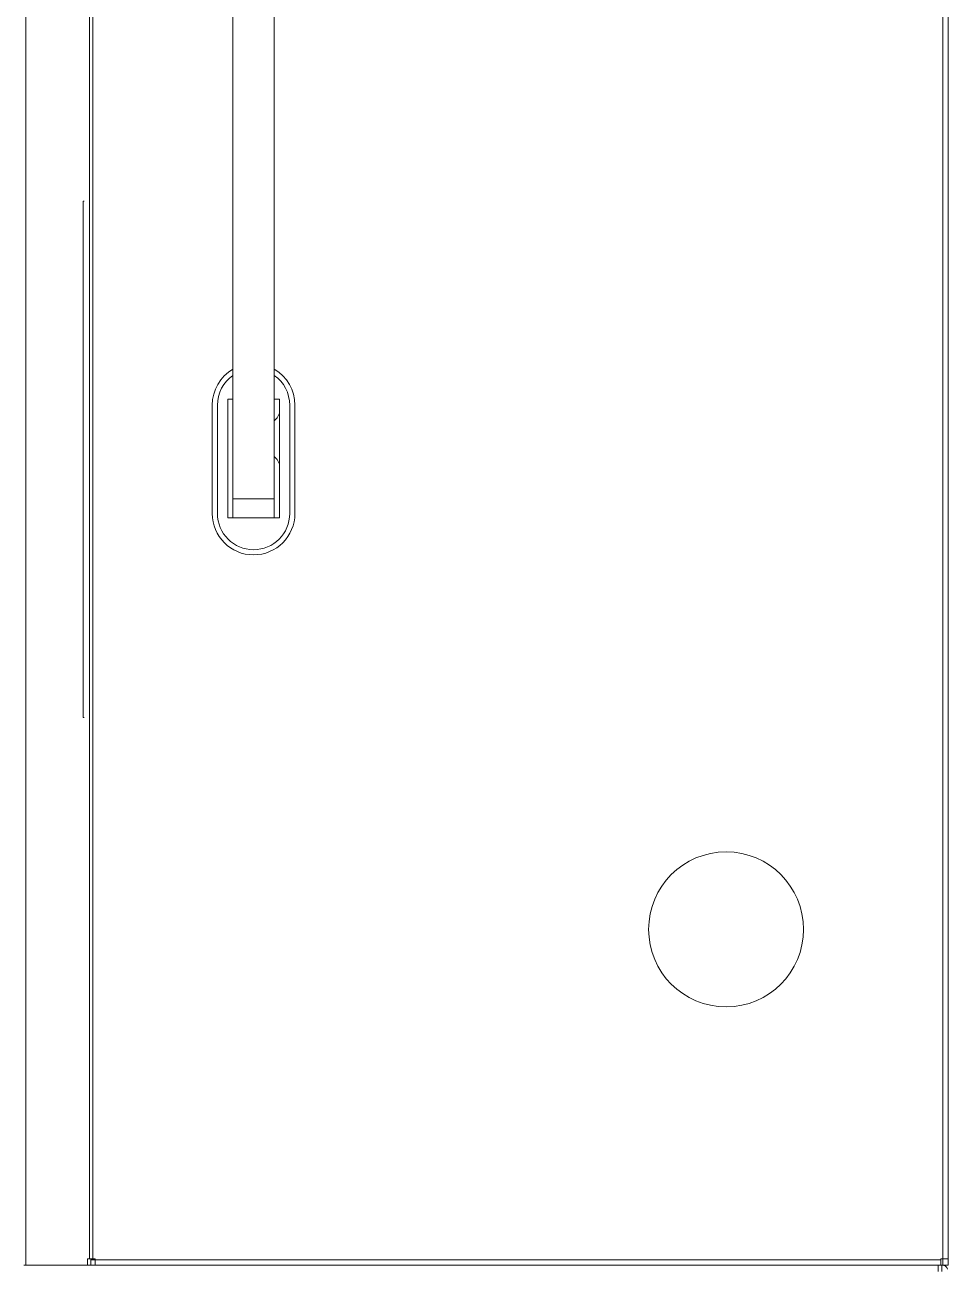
# Model space of a CAD drawing. Header units: millimetres. Extents: x 54215 to 67697, y 23496 to 56611.
# Drawn here: x 57389.97 to 57407.85, y 37556.05 to 37580.07 of the extents above; entities that cross this region are included whole.
import ezdxf

# ---------------------------------------------------------------- set-up
doc = ezdxf.new("R2010")
doc.units = ezdxf.units.MM
doc.layers.add('0 rölöve', color=7, linetype='Continuous', true_color=0xf1380e)
doc.layers.add('no3_tefriş arka ince', color=65, linetype='Continuous', lineweight=13)

# ---------------------------------------------------------------- blocks, each defined once
blk = doc.blocks.new('fimak tirimli')
at = {"layer": 'no3_tefriş arka ince', "linetype": 'Continuous', "lineweight": 0}
for p, q in [((1984.534, 4630.633), (1984.534, 4662.633)), ((1985.767, 4630.753), (1985.767, 4662.513)), ((1985.829, 4630.753), (1985.829, 4662.513)), ((2002.293, 4630.753), (2002.293, 4662.513)), ((2002.394, 4630.753), (2002.394, 4662.513)), ((2002.395, 4662.532), (2002.395, 4630.734)), ((1988.544, 4659.335), (1988.544, 4645.469)), ((1989.344, 4659.335), (1989.344, 4645.469)), ((1985.664, 4651.233), (1985.644, 4651.233)), ((1985.644, 4651.233), (1985.644, 4641.233)), ((1988.444, 4645.099), (1988.444, 4647.399)), ((1988.444, 4647.399), (1988.544, 4647.399)), ((1989.344, 4647.399), (1989.444, 4647.399)), ((1989.444, 4647.399), (1989.444, 4645.099)), ((1988.144, 4647.283), (1988.144, 4645.183)), ((1988.244, 4647.283), (1988.244, 4645.183)), ((1989.644, 4645.183), (1989.644, 4647.283)), ((1989.744, 4645.183), (1989.744, 4647.283)), ((1988.544, 4645.469), (1989.344, 4645.469)), ((1988.544, 4645.469), (1988.544, 4645.099)), ((1989.344, 4645.469), (1989.344, 4645.099)), ((1989.444, 4645.099), (1988.444, 4645.099)), ((1985.644, 4641.233), (1985.664, 4641.233)), ((1985.73, 4630.753), (1985.73, 4630.633)), ((1985.767, 4630.753), (1985.73, 4630.753)), ((1985.829, 4630.753), (1985.767, 4630.753)), ((1985.791, 4630.753), (1985.791, 4630.633)), ((1985.791, 4630.733), (1985.875, 4630.733)), ((1985.875, 4630.753), (1985.829, 4630.753)), ((1985.875, 4630.734), (1985.875, 4630.753)), ((1985.875, 4630.734), (2002.252, 4630.734)), ((1985.875, 4630.633), (1985.875, 4630.734)), ((2002.293, 4630.753), (2002.252, 4630.753)), ((2002.252, 4630.753), (2002.252, 4630.734)), ((2002.252, 4630.734), (2002.252, 4630.633)), ((2002.394, 4630.753), (2002.293, 4630.753)), ((2002.293, 4630.633), (2002.293, 4630.753)), ((2002.294, 4630.633), (2002.294, 4630.753)), ((2002.394, 4630.633), (2002.394, 4630.753)), ((2002.394, 4630.734), (2002.395, 4630.734)), ((2002.394, 4630.729), (2002.395, 4630.734)), ((1984.494, 4630.633), (1984.534, 4630.633)), ((1984.534, 4630.633), (1985.73, 4630.633)), ((1985.791, 4630.633), (1985.73, 4630.633)), ((1985.791, 4630.633), (1985.875, 4630.633)), ((2002.102, 4630.633), (1985.875, 4630.633)), ((1999.874, 4630.632), (1999.874, 4630.633)), ((2000.872, 4630.632), (2000.872, 4630.633)), ((2002.102, 4630.633), (2002.2, 4630.633)), ((2002.2, 4630.513), (2002.2, 4630.633)), ((2002.2, 4630.633), (2002.273, 4630.633)), ((2002.293, 4630.633), (2002.273, 4630.633)), ((2002.273, 4630.513), (2002.273, 4630.633)), ((2002.294, 4630.633), (2002.293, 4630.633)), ((2002.294, 4630.633), (2002.394, 4630.633))]:
    blk.add_line(p, q, dxfattribs=at)
at = {"layer": 'no3_tefriş arka ince', "linetype": 'Continuous', "lineweight": 0, "flags": 128}
for points in [[(1989.444, 4647.123), (1989.398, 4647.037), (1989.344, 4646.978)], [(1989.344, 4646.287), (1989.398, 4646.228), (1989.444, 4646.142)]]:
    blk.add_lwpolyline(points, dxfattribs=at)
at = {"layer": 'no3_tefriş arka ince', "linetype": 'Continuous', "lineweight": 0}
blk.add_circle((1998.094, 4637.133), 1.5, dxfattribs=at)
for centre, radius, start, end in [((1988.944, 4647.283), 0.8, 120, 180), ((1988.944, 4647.283), 0.7, 124.8499, 180), ((1988.944, 4647.283), 0.8, 0, 60), ((1988.944, 4647.283), 0.7, 0, 55.1501), ((1988.944, 4645.183), 0.8, 180, 0), ((1988.944, 4645.183), 0.7, 180, 0), ((2002.273, 4630.512), 0.121, 22.4992, 90)]:
    blk.add_arc(centre, radius, start, end, dxfattribs=at)

msp = doc.modelspace()

# ---------------------------------------------------------------- block references
at = {"layer": '0 rölöve'}
msp.add_blockref('fimak tirimli', (55405.452, 32925.421), dxfattribs=at)

doc.saveas('drawing.dxf')
